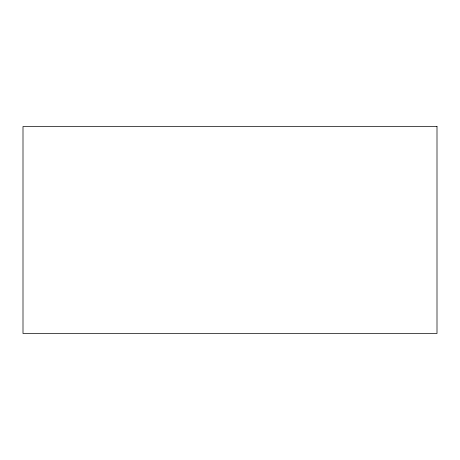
<?xml version="1.0" encoding="UTF-8"?>
<svg xmlns="http://www.w3.org/2000/svg" width="460" height="460" viewBox="0 0 460 460"><rect width="100%" height="100%" fill="white"/><g stroke="black" fill="none" stroke-linecap="round" stroke-linejoin="round"><path stroke-width="0.69" d="M437 126.5L23 126.5L23 333.5L437 333.5L437 126.5"/></g></svg>
